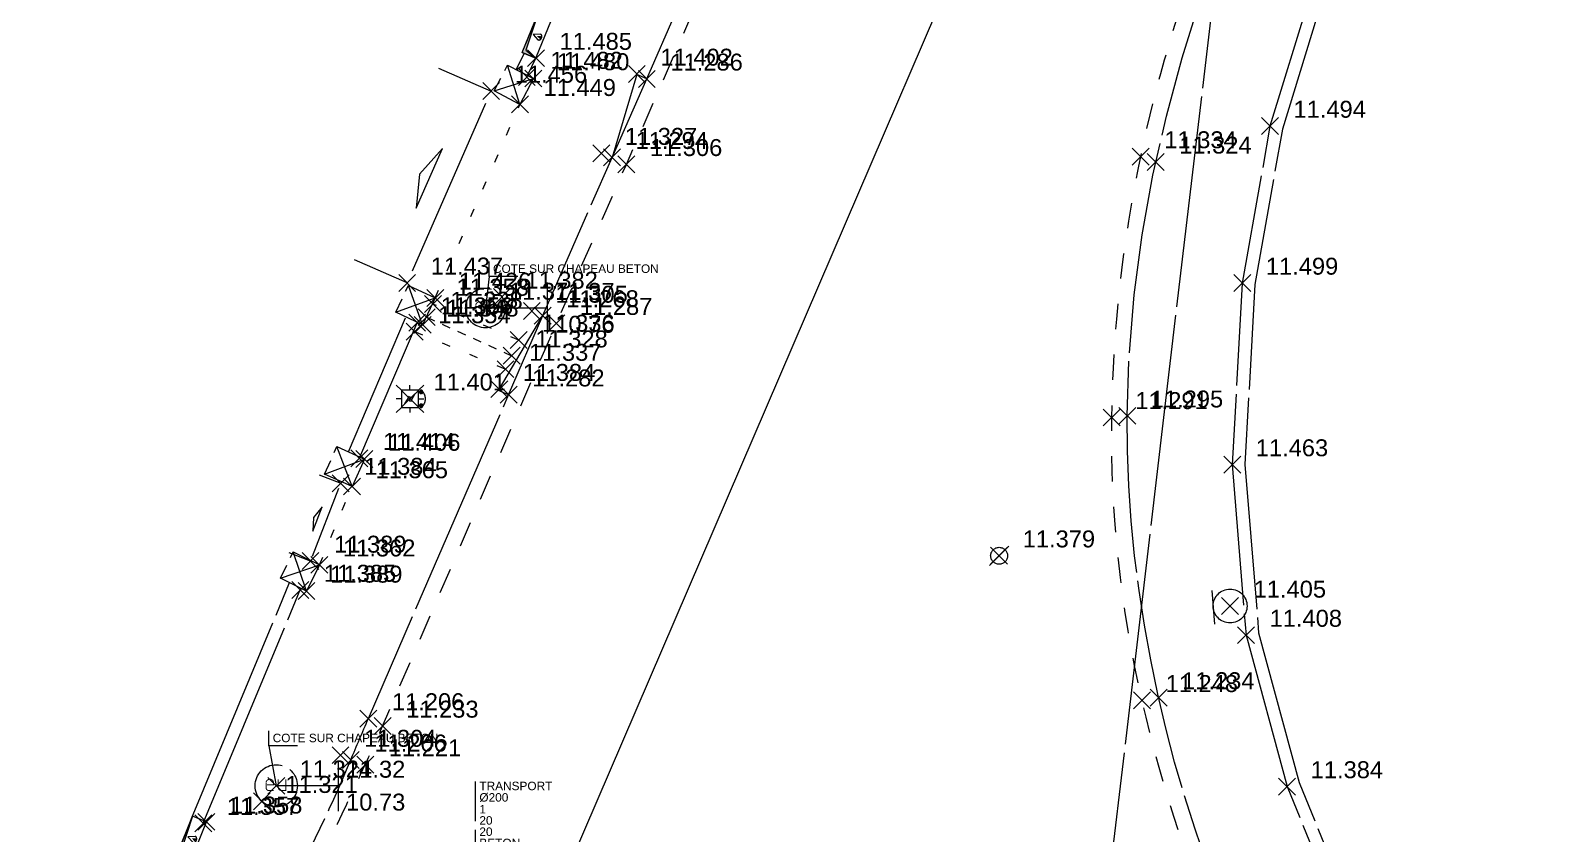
# Model space of a CAD drawing. Header units: metres. Extents: x 1224602 to 1224842, y 7187490 to 7187733.
# Drawn here: x 1224707.85 to 1224725.84, y 7187611.69 to 7187621.17 of the extents above; entities that cross this region are included whole.
import ezdxf
from ezdxf.enums import TextEntityAlignment as Align

# ---------------------------------------------------------------- set-up
doc = ezdxf.new("R2010")
doc.units = ezdxf.units.M
doc.header["$PDMODE"] = 3
doc.header["$PDSIZE"] = 0.1
for name, pattern in [('LL_0822', [2.5, 2.5, 0]), ('LL_0824', [0.35, 0.1, -0.25]), ('LL_0827', [0.2, 0.1, -0.1]), ('LL_0829', [0.6, 0.3, -0.3]), ('SL_1146', [2.5, 2.5, 0]), ('Socle_Continu', [2.5, 2.5, 0]), ('YL_2901', [2.5, 2.5, 0])]:
    doc.linetypes.add(name, pattern=pattern)
for name, color, linetype, lineweight in [('CLOTU_SCS', 212, 'Socle_Continu', 13), ('EAUPO_SCS', 140, 'Socle_Continu', 13), ('ELECT_SCS', 1, 'Socle_Continu', 13), ('GAZFL_SCS', 40, 'Socle_Continu', 13), ('SIGNV_SCS', 20, 'Socle_Continu', 13), ('SIGTA_SCI', 7, 'Socle_Continu', 13), ('SIGTO_SCI', 255, 'Socle_Continu', 13), ('VOIRI_SCS', 7, 'Socle_Continu', 13)]:
    doc.layers.add(name, color=color, linetype=linetype, lineweight=lineweight)
for name, color, linetype, lineweight, true_color in [('EAUUS_PSI', 7, 'Socle_Continu', 13, 0x7f3f00), ('EAUUS_SCI', 7, 'Socle_Continu', 13, 0x7f3f00), ('EAUUS_SCS', 7, 'Socle_Continu', 13, 0x7f3f00), ('EAUUS_SCT', 7, 'Socle_Continu', 13, 0x7f3f00), ('SIGTS_PSS', 7, 'Socle_Continu', 13, 0x9966cc)]:
    doc.layers.add(name, color=color, linetype=linetype, lineweight=lineweight, true_color=true_color)
doc.styles.add('Reseaux', font='arial.ttf')
doc.styles.get("Standard").update_dxf_attribs({"font": 'arial.ttf'})
doc.linetypes.add('CL_0181', pattern='A,3,-0.15,0.4,-0.381,["eu",Standard,S=0.254,R=0,X=-0.2,Y=-0.1],-0.381,0.4,-0.15', length=4.862)

# ---------------------------------------------------------------- blocks, each defined once
blk = doc.blocks.new('YP_1521')
at = {"layer": 'SIGTO_SCI', "color": 7, "linetype": 'Socle_Continu'}
blk.add_point((0, 0), dxfattribs=at)
at = {"layer": 'SIGTA_SCI', "linetype": 'Socle_Continu'}
blk.add_attdef('ALT', (0.278, 0.099), '', height=0.2, dxfattribs=at)
at = {"layer": 'SIGTA_SCI', "linetype": 'Socle_Continu', "flags": 9}
blk.add_attdef('CALQUE_ALT', (1.69, -1.18), '', height=0.2, dxfattribs=at)
at = {"layer": 'SIGTO_SCI', "linetype": 'Socle_Continu', "flags": 9}
for tag, p in [('ID', (1.69, 0.105)), ('NATURE', (1.69, -0.216)), ('FAMILLE', (1.69, -0.538)), ('CALQUE', (1.69, -0.859)), ('PCRS', (1.69, -1.823))]:
    blk.add_attdef(tag, p, '', height=0.2, dxfattribs=at)
blk = doc.blocks.new('CP_0162')
at = {"layer": 'EAUUS_SCS', "linetype": 'Socle_Continu', "const_width": 0.025, "flags": 128}
for points in [[(-0.063, -0.111), (-0.174, -0.111, -0.405328), (-0.241, -0.045), (-0.241, 0.067, -0.999132), (-0.063, 0.067), (-0.063, 0.022), (-0.218, 0.022)], [(0.048, 0.155), (0.048, -0.034, 0.410802), (0.125, -0.111), (0.225, -0.111), (0.225, 0.155)]]:
    blk.add_lwpolyline(points, format="xyb", dxfattribs=at)
at = {"layer": 'EAUUS_SCS', "linetype": 'Socle_Continu'}
blk.add_circle((0, 0), 0.5, dxfattribs=at)
at = {"layer": 'EAUUS_SCS', "linetype": 'Socle_Continu', "flags": 9}
for tag, p in [('ID', (0.918, 0.522)), ('NATURE', (0.918, 0.2)), ('FAMILLE', (0.918, -0.121)), ('CALQUE', (0.918, -0.442)), ('PCRS', (0.918, -0.763))]:
    blk.add_attdef(tag, p, '', height=0.2, dxfattribs=at)
blk = doc.blocks.new('LP_0841')
at = {"layer": 'VOIRI_SCS', "linetype": 'Socle_Continu', "flags": 128}
blk.add_lwpolyline([(0, 0), (0, 0.5), (1, 0)], dxfattribs=at)
at = {"layer": 'VOIRI_SCS', "linetype": 'Socle_Continu', "flags": 9}
for tag, p in [('ID', (1.428, 0.548)), ('NATURE', (1.428, 0.227)), ('FAMILLE', (1.428, -0.095)), ('CALQUE', (1.428, -0.416)), ('PCRS', (1.428, -0.737))]:
    blk.add_attdef(tag, p, '', height=0.2, dxfattribs=at)
blk = doc.blocks.new('FP_0404')
at = {"layer": 'ELECT_SCS', "linetype": 'Socle_Continu'}
h = blk.add_hatch(color=91, dxfattribs=at)
edge = h.paths.add_edge_path()
edge.add_ellipse((0.264, 0.162), major_axis=(-0.0287, 0.0287), ratio=1, start_angle=-135, end_angle=45, ccw=False)
edge.add_ellipse((0.264, 0.162), major_axis=(-0.0287, 0.0287), ratio=1, start_angle=45, end_angle=225, ccw=False)
h = blk.add_hatch(color=91, dxfattribs=at)
edge = h.paths.add_edge_path()
edge.add_ellipse((0.264, -0.163), major_axis=(-0.0287, 0.0287), ratio=1, start_angle=-135, end_angle=45, ccw=False)
edge.add_ellipse((0.264, -0.163), major_axis=(-0.0287, 0.0287), ratio=1, start_angle=45, end_angle=225, ccw=False)
at = {"layer": 'ELECT_SCS', "color": 193, "linetype": 'Socle_Continu'}
for p, q in [((-0.325, 0.325), (-0.203, 0.203)), ((0, 0.203), (0, 0.325)), ((0.203, 0.203), (0.325, 0.325)), ((-0.203, 0), (-0.325, 0)), ((-0.203, -0.203), (-0.325, -0.325)), ((0, -0.203), (0, -0.325)), ((0.203, 0), (0.325, 0)), ((0.325, -0.325), (0.203, -0.203))]:
    blk.add_line(p, q, dxfattribs=at)
at = {"layer": 'ELECT_SCS', "color": 91, "linetype": 'Socle_Continu', "flags": 128}
blk.add_lwpolyline([(-0.203, -0.203), (0.203, -0.203), (0.203, 0.203), (-0.203, 0.203)], close=True, dxfattribs=at)
at = {"layer": 'ELECT_SCS', "linetype": 'Socle_Continu', "flags": 128}
blk.add_lwpolyline([(-0.119, -0.115), (-0.014, 0.066), (0.015, 0.019), (0.115, 0.117), (0.012, -0.071), (-0.016, -0.017), (-0.119, -0.115)], dxfattribs=at)
at = {"layer": 'ELECT_SCS', "color": 91, "linetype": 'Socle_Continu'}
for points in [[(0.305, 0.162, 0.098491), (0.302, 0.178, 0.098491), (0.293, 0.191, 0.098491), (0.28, 0.2, 0.098491), (0.264, 0.203, 0.098491), (0.249, 0.2, 0.098491), (0.235, 0.191, 0.098491), (0.227, 0.178, 0.098491), (0.223, 0.162, 0.098491)], [(0.223, 0.162, 0.098491), (0.227, 0.147, 0.098491), (0.235, 0.134, 0.098491), (0.249, 0.125, 0.098491), (0.264, 0.122, 0.098491), (0.28, 0.125, 0.098491), (0.293, 0.134, 0.098491), (0.302, 0.147, 0.098491), (0.305, 0.162, 0.098491)], [(0.305, -0.163, 0.081301), (0.347, -0.095, 0.098491), (0.366, 0, 0.098491), (0.347, 0.095, 0.081301), (0.305, 0.162, 0.098491)], [(0.305, -0.163, 0.098491), (0.302, -0.147, 0.098491), (0.293, -0.134, 0.098491), (0.28, -0.125, 0.098491), (0.264, -0.122, 0.098491), (0.249, -0.125, 0.098491), (0.235, -0.134, 0.098491), (0.227, -0.147, 0.098491), (0.223, -0.163, 0.098491)], [(0.223, -0.163, 0.098491), (0.227, -0.178, 0.098491), (0.235, -0.191, 0.098491), (0.249, -0.2, 0.098491), (0.264, -0.203, 0.098491), (0.28, -0.2, 0.098491), (0.293, -0.191, 0.098491), (0.302, -0.178, 0.098491), (0.305, -0.163, 0.098491)]]:
    blk.add_lwpolyline(points, format="xyb", dxfattribs=at)
at = {"layer": 'ELECT_SCS', "linetype": 'Socle_Continu', "flags": 9}
for tag, p in [('ID', (0.868, 0.47)), ('NATURE', (0.868, 0.148)), ('FAMILLE', (0.868, -0.173)), ('CALQUE', (0.868, -0.494)), ('PCRS', (0.868, -0.815))]:
    blk.add_attdef(tag, p, '', height=0.2, dxfattribs=at)
blk = doc.blocks.new('LP_0842')
at = {"layer": 'VOIRI_SCS', "linetype": 'Socle_Continu', "flags": 128}
blk.add_lwpolyline([(1, 0), (1, 0.5), (0, 0)], dxfattribs=at)
at = {"layer": 'VOIRI_SCS', "linetype": 'Socle_Continu', "flags": 9}
for tag, p in [('ID', (1.488, 0.614)), ('NATURE', (1.488, 0.292)), ('FAMILLE', (1.488, -0.029)), ('CALQUE', (1.488, -0.35)), ('PCRS', (1.488, -0.672))]:
    blk.add_attdef(tag, p, '', height=0.2, dxfattribs=at)
blk = doc.blocks.new('AP_0001')
at = {"layer": 'EAUPO_SCS', "linetype": 'Socle_Continu'}
blk.add_line((0.113, 0.113), (-0.113, -0.113), dxfattribs=at)
blk.add_circle((0, 0), 0.1, dxfattribs=at)
at = {"layer": 'EAUPO_SCS', "linetype": 'Socle_Continu', "flags": 9}
for tag, p in [('ID', (0.809, 0.507)), ('NATURE', (0.809, 0.186)), ('FAMILLE', (0.809, -0.135)), ('CALQUE', (0.809, -0.456)), ('PCRS', (0.809, -0.778))]:
    blk.add_attdef(tag, p, '', height=0.2, dxfattribs=at)
blk = doc.blocks.new('HP_0569')
at = {"layer": 'SIGNV_SCS', "linetype": 'Socle_Continu'}
blk.add_line((-0.2, -0.2), (0.2, -0.2), dxfattribs=at)
blk.add_circle((0, 0), 0.2, dxfattribs=at)
at = {"layer": 'SIGNV_SCS', "linetype": 'Socle_Continu', "flags": 9}
for tag, p in [('ID', (0.713, 0.595)), ('NATURE', (0.713, 0.273)), ('FAMILLE', (0.713, -0.048)), ('CALQUE', (0.713, -0.369)), ('PCRS', (0.713, -0.69))]:
    blk.add_attdef(tag, p, '', height=0.2, dxfattribs=at)
blk = doc.blocks.new('JP_0703')
at = {"layer": 'GAZFL_SCS', "linetype": 'Socle_Continu'}
blk.add_hatch(color=256, dxfattribs=at).paths.add_polyline_path([(0, 0), (0, 0.359), (1, 0.359), (0.088, 0.3)])
h = blk.add_hatch(color=256, dxfattribs=at)
edge = h.paths.add_edge_path()
edge.add_line((0.505, 0.179), (0.471, 0.106))
edge.add_line((0.471, 0.106), (0.471, 0.096))
edge.add_ellipse((0.505, 0.099), major_axis=(-0.0336, 0), ratio=0.758629, start_angle=5.446, end_angle=174.554)
edge.add_line((0.538, 0.096), (0.538, 0.106))
edge.add_line((0.538, 0.106), (0.505, 0.179))
at = {"layer": 'GAZFL_SCS', "linetype": 'Socle_Continu', "flags": 128}
blk.add_lwpolyline([(0, 0.359), (0, 0), (1, 0), (1, 0.359)], close=True, dxfattribs=at)
at = {"layer": 'GAZFL_SCS', "linetype": 'Socle_Continu'}
blk.add_lwpolyline([(0, 0), (0, 0.359), (1, 0.359), (0.088, 0.3)], close=True, dxfattribs=at)
blk.add_lwpolyline([(0.578, 0.106), (0.578, 0.124), (0.505, 0.281), (0.432, 0.124), (0.432, 0.106, 0.066358), (0.436, 0.095, 0.1059), (0.452, 0.076, 0.086348), (0.476, 0.064, 0.076263), (0.505, 0.059, 0.076263), (0.534, 0.064, 0.086348), (0.557, 0.076, 0.1059), (0.574, 0.095, 0.066358)], format="xyb", close=True, dxfattribs=at)
at = {"layer": 'GAZFL_SCS', "linetype": 'Socle_Continu', "flags": 9}
for tag, p in [('ID', (1.013, 0.696)), ('NATURE', (1.013, 0.374)), ('FAMILLE', (1.013, 0.053)), ('CALQUE', (1.013, -0.268)), ('PCRS', (1.013, -0.589))]:
    blk.add_attdef(tag, p, '', height=0.2, dxfattribs=at)
blk = doc.blocks.new('SP_1162')
at = {"layer": 'CLOTU_SCS', "linetype": 'Socle_Continu'}
for p, q in [((0, 0), (1, 1)), ((0, 1), (1, 0))]:
    blk.add_line(p, q, dxfattribs=at)
at = {"layer": 'CLOTU_SCS', "linetype": 'Socle_Continu', "flags": 128}
blk.add_lwpolyline([(1, 0), (0, 0), (0, 1), (1, 1)], close=True, dxfattribs=at)
at = {"layer": 'CLOTU_SCS', "linetype": 'Socle_Continu', "flags": 9}
for tag, p in [('NATURE', (1.089, -0.022)), ('ID', (1.089, 0.299)), ('CALQUE', (1.089, -0.665)), ('FAMILLE', (1.089, -0.344)), ('PCRS', (1.089, -0.986))]:
    blk.add_attdef(tag, p, '', height=0.2, dxfattribs=at)
blk = doc.blocks.new('SP_1161')
at = {"layer": 'CLOTU_SCS', "linetype": 'Socle_Continu'}
for p, q in [((0, 0), (0, 0.2745)), ((1, 0.2745), (1, 0)), ((0.5, 0.1545), (0.3438, 0.103)), ((0.6563, 0.103), (0.5, 0.1545)), ((0.3438, 0.103), (0.6563, 0.103)), ((0.0625, 0), (0.9375, 0))]:
    blk.add_line(p, q, dxfattribs=at)
at = {"layer": 'CLOTU_SCS', "linetype": 'Socle_Continu', "flags": 9}
for tag, p in [('ID', (1.3598, 0.3853)), ('NATURE', (1.3598, 0.0641)), ('FAMILLE', (1.3598, -0.2572)), ('CALQUE', (1.3598, -0.5785)), ('PCRS', (1.3598, -0.8998))]:
    blk.add_attdef(tag, p, '', height=0.2, dxfattribs=at)
blk = doc.blocks.new('*U81')
at = {"layer": 'EAUUS_SCI', "linetype": 'Socle_Continu'}
blk.add_line((-0.926, 0.992), (0, 0), dxfattribs=at)
at = {"layer": 'EAUUS_SCI', "linetype": 'Socle_Continu', "flags": 128}
blk.add_lwpolyline([(0.074, 0.992), (-1.926, 0.992), (-1.926, 2.63)], dxfattribs=at)
at = {"layer": 'EAUUS_SCI', "linetype": 'Socle_Continu'}
blk.add_point((0, 0), dxfattribs=at)
for tag, p in [('TYPE', (-1.838, 2.425)), ('DIAM', (-1.838, 2.155)), ('NBR', (-1.838, 1.876)), ('LARG', (-1.838, 1.611)), ('HAUT', (-1.838, 1.345)), ('MATER', (-1.838, 1.079))]:
    blk.add_attdef(tag, p, '', height=0.2, dxfattribs=at)
at = {"layer": 'EAUUS_SCI', "linetype": 'Socle_Continu', "flags": 9}
for tag, p in [('ID', (2.47, 1.418)), ('NATURE', (2.47, 1.097)), ('FAMILLE', (2.47, 0.776)), ('CALQUE', (2.47, 0.454))]:
    blk.add_attdef(tag, p, '', height=0.2, dxfattribs=at)
blk = doc.blocks.new('*U82')
at = {"layer": 'EAUUS_SCI', "linetype": 'Socle_Continu'}
blk.add_line((-0.173, 0.942), (0, 0), dxfattribs=at)
at = {"layer": 'EAUUS_SCI', "linetype": 'Socle_Continu', "flags": 128}
blk.add_lwpolyline([(0.5, 0.942), (-0.173, 0.942), (-0.173, 1.299)], dxfattribs=at)
at = {"layer": 'EAUUS_SCI', "linetype": 'Socle_Continu'}
blk.add_point((0, 0), dxfattribs=at)
blk.add_attdef('TXT', (-0.084, 1.03), '', height=0.2, dxfattribs=at)
at = {"layer": 'EAUUS_SCI', "linetype": 'Socle_Continu', "flags": 9}
for tag, p in [('NATURE', (1.967, -0.177)), ('ID', (1.967, 0.144)), ('FAMILLE', (1.967, -0.499)), ('CALQUE', (1.967, -0.82)), ('PCRS', (1.967, -1.141))]:
    blk.add_attdef(tag, p, '', height=0.2, dxfattribs=at)
blk = doc.blocks.new('CP_2101')
at = {"layer": 'EAUUS_PSI', "linetype": 'Socle_Continu'}
blk.add_line((0.733, 0), (0, 0), dxfattribs=at)
at = {"layer": 'EAUUS_PSI', "linetype": 'Socle_Continu', "flags": 128}
blk.add_lwpolyline([(0.733, -0.3), (0.733, 0.3)], dxfattribs=at)
at = {"layer": 'EAUUS_PSI', "linetype": 'Socle_Continu'}
blk.add_point((0, 0), dxfattribs=at)
at = {"layer": 'EAUUS_PSI', "linetype": 'Socle_Continu', "style": 'Reseaux', "flags": 9}
for tag, p in [('ID', (2.525, 0.541)), ('NATURE', (2.525, 0.22))]:
    blk.add_attdef(tag, p, '', height=0.2, dxfattribs=at)
at = {"layer": 'EAUUS_PSI', "linetype": 'Socle_Continu'}
for tag, p in [('TAMPON', (0.824, 0.196)), ('RADIER', (0.824, -0.192))]:
    blk.add_attdef(tag, text='', height=0.2, dxfattribs=at).set_placement(p, align=Align.MIDDLE_LEFT)
at = {"layer": 'EAUUS_PSI', "linetype": 'Socle_Continu', "flags": 9}
for tag, p in [('FAMILLE', (2.525, -0.101)), ('CALQUE', (2.525, -0.423))]:
    blk.add_attdef(tag, p, '', height=0.2, dxfattribs=at)
blk = doc.blocks.new('*U83')
at = {"layer": 'EAUUS_SCI', "linetype": 'Socle_Continu'}
blk.add_line((0.091, 0.743), (0, 0), dxfattribs=at)
at = {"layer": 'EAUUS_SCI', "linetype": 'Socle_Continu', "flags": 128}
blk.add_lwpolyline([(0.764, 0.743), (0.091, 0.743), (0.091, 1.1)], dxfattribs=at)
at = {"layer": 'EAUUS_SCI', "linetype": 'Socle_Continu'}
blk.add_point((0, 0), dxfattribs=at)
blk.add_attdef('TXT', (0.179, 0.83), '', height=0.2, dxfattribs=at)
at = {"layer": 'EAUUS_SCI', "linetype": 'Socle_Continu', "flags": 9}
for tag, p in [('NATURE', (1.967, -0.177)), ('ID', (1.967, 0.144)), ('FAMILLE', (1.967, -0.499)), ('CALQUE', (1.967, -0.82)), ('PCRS', (1.967, -1.141))]:
    blk.add_attdef(tag, p, '', height=0.2, dxfattribs=at)

msp = doc.modelspace()

# ---------------------------------------------------------------- linework, layer by layer
at = {"layer": 'CLOTU_SCS', "linetype": 'SL_1146', "flags": 128}
for points in [[(1224723.066, 7187621.957), (1224722.479, 7187620.039), (1224722.152, 7187618.186), (1224722.033, 7187616.042), (1224722.196, 7187614.029), (1224722.681, 7187612.241), (1224723.413, 7187610.448), (1224725.677, 7187607.193), (1224727.086, 7187605.769), (1224728.708, 7187604.639), (1224730.487, 7187603.609), (1224730.97, 7187603.463)], [(1224723.209, 7187621.913), (1224722.625, 7187620.004), (1224722.301, 7187618.169), (1224722.183, 7187616.044), (1224722.345, 7187614.055), (1224722.823, 7187612.289), (1224723.546, 7187610.52), (1224725.792, 7187607.289), (1224727.183, 7187605.884), (1224728.789, 7187604.766), (1224730.562, 7187603.739), (1224730.999, 7187603.61)], [(1224713.586, 7187620.705), (1224713.683, 7187620.906)], [(1224713.719, 7187620.636), (1224713.818, 7187620.841)], [(1224711.604, 7187616.194), (1224712.278, 7187617.776)], [(1224711.741, 7187616.132), (1224712.416, 7187617.717)], [(1224709.753, 7187611.865), (1224710.91, 7187614.649)], [(1224709.892, 7187611.808), (1224711.045, 7187614.583)]]:
    msp.add_lwpolyline(points, dxfattribs=at)
at = {"layer": 'EAUUS_SCT', "linetype": 'CL_0181', "flags": 128}
msp.add_lwpolyline([(1224719.622, 7187623.902), (1224708.517, 7187598.069)], dxfattribs=at)
at = {"layer": 'SIGTS_PSS', "linetype": 'YL_2901', "flags": 128}
msp.add_lwpolyline([(1224718.643, 7187594.665), (1224724.194, 7187641.786), (1224743.464, 7187686.347), (1224774.759, 7187705.496), (1224807.6, 7187693.028), (1224838.124, 7187643.847), (1224818.746, 7187610.542), (1224772.174, 7187599.12)], close=True, dxfattribs=at)
at = {"layer": 'VOIRI_SCS', "linetype": 'LL_0822', "flags": 128}
msp.add_lwpolyline([(1224765.756, 7187604.088), (1224760.753, 7187603.568), (1224760.261, 7187603.519), (1224753.736, 7187602.864), (1224749.646, 7187602.456), (1224746.617, 7187602.155), (1224740.935, 7187601.591), (1224738.063, 7187601.312), (1224737.046, 7187601.286), (1224736.029, 7187601.284), (1224735.519, 7187601.299), (1224735.009, 7187601.328), (1224734.5, 7187601.373), (1224733.992, 7187601.434), (1224733.486, 7187601.513), (1224732.984, 7187601.609), (1224732.485, 7187601.723), (1224731.992, 7187601.856), (1224731.497, 7187602.009), (1224731.007, 7187602.178), (1224730.521, 7187602.36), (1224730.04, 7187602.556), (1224729.565, 7187602.767), (1224729.097, 7187602.992), (1224728.637, 7187603.232), (1224728.186, 7187603.489), (1224727.652, 7187603.823), (1224727.134, 7187604.18), (1224726.631, 7187604.56), (1224726.145, 7187604.961), (1224725.676, 7187605.381), (1224725.226, 7187605.821), (1224724.794, 7187606.279), (1224724.382, 7187606.754), (1224724.063, 7187607.152), (1224723.757, 7187607.561), (1224723.463, 7187607.979), (1224723.183, 7187608.406), (1224722.916, 7187608.842), (1224722.663, 7187609.286), (1224722.425, 7187609.739), (1224722.203, 7187610.199), (1224722.035, 7187610.577), (1224721.878, 7187610.959), (1224721.731, 7187611.346), (1224721.595, 7187611.737), (1224721.469, 7187612.131), (1224721.354, 7187612.529), (1224721.249, 7187612.93), (1224721.155, 7187613.333), (1224721.071, 7187613.739), (1224720.997, 7187614.146), (1224720.934, 7187614.556), (1224720.882, 7187614.967), (1224720.842, 7187615.379), (1224720.814, 7187615.791), (1224720.798, 7187616.205), (1224720.794, 7187616.618), (1224720.817, 7187617.333), (1224720.876, 7187618.046), (1224720.97, 7187618.755), (1224721.097, 7187619.459), (1224721.256, 7187620.156), (1224721.443, 7187620.845), (1224721.656, 7187621.527), (1224721.892, 7187622.201), (1224722.242, 7187623.106), (1224722.611, 7187624.003), (1224723.962, 7187627.17), (1224724.393, 7187628.153), (1224727.055, 7187634.359), (1224730.809, 7187643.029), (1224731.312, 7187644.19), (1224731.69, 7187645.009), (1224732.487, 7187646.877), (1224732.887, 7187647.833), (1224734.074, 7187650.571), (1224734.978, 7187652.717), (1224735.302, 7187653.413), (1224735.711, 7187654.302), (1224736.233, 7187655.516), (1224736.644, 7187656.479), (1224737.872, 7187659.325), (1224738.555, 7187660.943), (1224738.975, 7187661.854), (1224739.77, 7187663.709), (1224740.175, 7187664.642), (1224743.342, 7187671.957), (1224744.161, 7187673.942), (1224744.471, 7187674.59), (1224745.44, 7187676.888), (1224745.87, 7187677.87), (1224748.547, 7187684.085), (1224750.938, 7187689.568), (1224751.235, 7187690.257), (1224751.547, 7187690.936), (1224751.713, 7187691.27), (1224751.887, 7187691.598), (1224752.073, 7187691.919), (1224752.27, 7187692.232), (1224752.481, 7187692.537), (1224752.704, 7187692.834), (1224752.937, 7187693.125), (1224753.179, 7187693.409), (1224753.686, 7187693.96), (1224754.213, 7187694.495), (1224754.825, 7187695.082), (1224755.139, 7187695.366), (1224755.458, 7187695.641), (1224755.785, 7187695.905), (1224756.121, 7187696.157), (1224756.466, 7187696.395), (1224756.821, 7187696.618), (1224757.187, 7187696.825), (1224757.562, 7187697.016), (1224757.945, 7187697.193), (1224758.335, 7187697.355), (1224758.732, 7187697.503), (1224759.134, 7187697.638), (1224759.54, 7187697.76), (1224759.95, 7187697.87), (1224760.391, 7187697.974), (1224760.833, 7187698.065), (1224761.278, 7187698.141), (1224761.724, 7187698.204), (1224762.172, 7187698.251), (1224762.621, 7187698.284), (1224763.07, 7187698.301), (1224763.52, 7187698.303), (1224763.969, 7187698.289), (1224764.418, 7187698.258), (1224764.865, 7187698.212), (1224765.311, 7187698.149), (1224765.754, 7187698.071), (1224766.194, 7187697.978), (1224766.631, 7187697.869), (1224767.063, 7187697.746), (1224768.022, 7187697.426), (1224773.664, 7187695.365), (1224774.65, 7187694.999), (1224776.541, 7187694.297), (1224779.551, 7187693.215), (1224781.452, 7187692.517), (1224782.409, 7187692.163), (1224789.02, 7187689.748), (1224794.812, 7187687.649), (1224796.715, 7187686.936), (1224798.63, 7187686.235), (1224799.594, 7187685.906), (1224800.392, 7187685.602), (1224801.043, 7187685.358), (1224803.602, 7187684.417), (1224803.974, 7187684.275), (1224804.587, 7187684.058), (1224805.769, 7187683.62), (1224806.716, 7187683.256), (1224807.657, 7187682.876), (1224808.591, 7187682.475), (1224809.514, 7187682.049), (1224810.425, 7187681.594), (1224810.873, 7187681.354), (1224811.317, 7187681.104), (1224811.754, 7187680.844), (1224812.183, 7187680.573), (1224812.604, 7187680.289), (1224813.017, 7187679.994), (1224813.369, 7187679.725), (1224813.713, 7187679.446), (1224814.05, 7187679.159), (1224814.381, 7187678.864), (1224815.024, 7187678.251), (1224815.642, 7187677.613), (1224816.239, 7187676.956), (1224816.815, 7187676.282), (1224817.369, 7187675.59), (1224817.897, 7187674.879), (1224818.235, 7187674.394), (1224818.558, 7187673.899), (1224818.865, 7187673.395), (1224819.16, 7187672.883), (1224819.488, 7187672.293), (1224819.967, 7187671.428), (1224820.285, 7187670.855), (1224821.615, 7187668.148), (1224823.356, 7187664.533), (1224824.765, 7187661.692), (1224826.493, 7187658.166), (1224826.933, 7187657.251), (1224827.826, 7187655.428), (1224828.265, 7187654.541), (1224830.023, 7187650.926), (1224830.695, 7187649.575), (1224831.02, 7187648.894), (1224831.329, 7187648.204), (1224831.622, 7187647.498), (1224831.888, 7187646.782), (1224832.12, 7187646.056), (1224832.222, 7187645.689), (1224832.313, 7187645.319), (1224832.392, 7187644.947), (1224832.461, 7187644.572), (1224832.571, 7187643.818), (1224832.654, 7187643.059), (1224832.718, 7187642.298), (1224832.774, 7187641.498), (1224832.817, 7187640.698), (1224832.843, 7187639.897), (1224832.85, 7187639.256), (1224832.849, 7187639.095), (1224832.831, 7187638.292), (1224832.784, 7187637.491), (1224832.702, 7187636.693), (1224832.647, 7187636.296), (1224832.58, 7187635.901), (1224832.498, 7187635.484), (1224832.404, 7187635.07), (1224832.186, 7187634.248), (1224831.932, 7187633.433), (1224831.652, 7187632.626), (1224831.532, 7187632.297), (1224831.354, 7187631.826), (1224831.034, 7187631.034), (1224830.683, 7187630.259), (1224830.494, 7187629.878), (1224830.292, 7187629.504), (1224829.941, 7187628.912), (1224829.563, 7187628.335), (1224829.163, 7187627.771), (1224828.749, 7187627.217), (1224828.586, 7187627.004), (1224827.897, 7187626.129), (1224827.459, 7187625.596), (1224827.012, 7187625.072), (1224826.463, 7187624.456), (1224825.9, 7187623.852), (1224825.327, 7187623.257), (1224824.746, 7187622.67), (1224824.554, 7187622.48), (1224823.566, 7187621.515), (1224822.372, 7187620.376), (1224821.202, 7187619.29), (1224820.605, 7187618.762), (1224820.096, 7187618.333), (1224819.995, 7187618.25), (1224819.369, 7187617.756), (1224818.732, 7187617.277), (1224817.439, 7187616.343)], dxfattribs=at)
msp.add_lwpolyline([(1224708.659, 7187607.529, -0.008716), (1224709.544, 7187608.747, 0.038404), (1224710.252, 7187609.856, -0.00666), (1224710.742, 7187610.742, 0.030928), (1224711.633, 7187612.556, -0.003445), (1224711.84, 7187613.044), (1224713.495, 7187616.867), (1224713.898, 7187617.802), (1224714.715, 7187619.67), (1224715.126, 7187620.596), (1224716.749, 7187624.346), (1224718.919, 7187629.362), (1224719.276, 7187630.193), (1224720.648, 7187633.389), (1224721.058, 7187634.314), (1224722.076, 7187636.668), (1224722.268, 7187637.111), (1224724.256, 7187641.759), (1224725.07, 7187643.617), (1224725.481, 7187644.541), (1224726.27, 7187646.385), (1224726.698, 7187647.323), (1224727.373, 7187648.914), (1224730.291, 7187655.662), (1224730.71, 7187656.624), (1224731.505, 7187658.475), (1224731.901, 7187659.4), (1224732.838, 7187661.527), (1224737.534, 7187672.401), (1224737.927, 7187673.325), (1224738.322, 7187674.257), (1224739.227, 7187676.315), (1224740.334, 7187678.891), (1224740.735, 7187679.819), (1224744.681, 7187688.986), (1224746.133, 7187692.369)], format="xyb", dxfattribs=at)
at = {"layer": 'VOIRI_SCS', "linetype": 'LL_0829', "flags": 128}
for points in [[(1224707.853, 7187606.311), (1224708.268, 7187606.794), (1224708.923, 7187607.543, 0.050103), (1224709.705, 7187608.638, -0.019695), (1224710.424, 7187609.786, 0.036797), (1224710.922, 7187610.645, 0.003984), (1224711.803, 7187612.5, 0.00713), (1224712.008, 7187612.956), (1224714.059, 7187617.711), (1224714.884, 7187619.587), (1224716.93, 7187624.259), (1224719.092, 7187629.291), (1224719.165, 7187629.254), (1224719.215, 7187629.302), (1224719.249, 7187629.358)], [(1224723.576, 7187607.477, -0.05811), (1224722.001, 7187610.156, -0.047132), (1224720.969, 7187613.258, -0.060293), (1224720.612, 7187616.599, -0.048381), (1224720.954, 7187619.679, -0.038777), (1224721.709, 7187622.26, -0.009806), (1224722.442, 7187624.086), (1224723.739, 7187627.14), (1224723.683, 7187627.222), (1224723.615, 7187627.362)]]:
    msp.add_lwpolyline(points, format="xyb", dxfattribs=at)
at = {"layer": 'VOIRI_SCS', "linetype": 'LL_0824', "flags": 128}
for points in [[(1224712.629, 7187618.01), (1224713.629, 7187620.296)], [(1224713.614, 7187617.513), (1224712.602, 7187617.938)], [(1224712.386, 7187617.613), (1224713.458, 7187617.169)], [(1224711.263, 7187614.859), (1224711.647, 7187615.784)]]:
    msp.add_lwpolyline(points, dxfattribs=at)
at = {"layer": 'VOIRI_SCS', "linetype": 'LL_0827', "flags": 128}
msp.add_lwpolyline([(1224712.529, 7187617.783), (1224713.532, 7187617.328)], dxfattribs=at)

# ---------------------------------------------------------------- block references
at = {"layer": 'CLOTU_SCS', "linetype": 'Socle_Continu'}
for p, xscale, yscale, rotation in [((1224712.298, 7187618.188), 2.471633995997203, 2.471633995997203, 66.37278453491494), ((1224711.157, 7187614.904), 0.985702222419332, 0.985702222419332, 68.8137244056794)]:
    msp.add_blockref('SP_1161', p, dxfattribs=dict(at, xscale=xscale, yscale=yscale, rotation=rotation))
at = {"layer": 'CLOTU_SCS', "color": 6, "linetype": 'Socle_Continu'}
for p, xscale, yscale, rotation in [((1224713.629, 7187620.296), 0.3435253291688364, 0.3435253291688364, 62.5927262094818), ((1224712.48, 7187617.693), 0.3501474312811222, 0.3501474312811222, 64.84312842713304), ((1224711.647, 7187615.784), 0.355818376766767, 0.355818376766767, 65.64174826514724), ((1224711.11, 7187614.55), 0.3442994347777839, 0.3442994347777839, 63.69520339635496)]:
    msp.add_blockref('SP_1162', p, dxfattribs=dict(at, xscale=xscale, yscale=yscale, rotation=rotation))
at = {"layer": 'EAUPO_SCS', "linetype": 'Socle_Continu'}
msp.add_blockref('AP_0001', (1224719.283, 7187614.966), dxfattribs=at)
at = {"layer": 'EAUUS_PSI', "linetype": 'Socle_Continu'}
for p, values in [((1224713.221, 7187617.891), {'TAMPON': '11.37', 'RADIER': '10.76'}), ((1224710.753, 7187612.25), {'TAMPON': '11.32', 'RADIER': '10.73'})]:
    msp.add_blockref('CP_2101', p, dxfattribs=at).add_auto_attribs(values)
at = {"layer": 'EAUUS_SCI', "linetype": 'Socle_Continu', "xscale": 0.5, "yscale": 0.5, "zscale": 0.5}
for name, p, values in [('*U83', (1224713.221, 7187617.891), {'TXT': 'COTE SUR CHAPEAU BETON'}), ('*U82', (1224710.753, 7187612.25), {'TXT': 'COTE SUR CHAPEAU BETON'}), ('*U81', (1224714.069, 7187610.986), {'TYPE': 'TRANSPORT', 'DIAM': 'Ø200', 'NBR': '1', 'LARG': '20', 'HAUT': '20', 'MATER': 'BETON'})]:
    msp.add_blockref(name, p, dxfattribs=at).add_auto_attribs(values)
at = {"layer": 'EAUUS_SCS', "linetype": 'Socle_Continu'}
for p, xscale, yscale in [((1224713.221, 7187617.891), 0.4679338896351445, 0.4679338896351445), ((1224710.753, 7187612.25), 0.4992156760748618, 0.4992156760748618)]:
    msp.add_blockref('CP_0162', p, dxfattribs=dict(at, xscale=xscale, yscale=yscale))
at = {"layer": 'ELECT_SCS', "linetype": 'Socle_Continu', "xscale": 0.5, "yscale": 0.5}
msp.add_blockref('FP_0404', (1224712.331, 7187616.819), dxfattribs=at)
at = {"layer": 'GAZFL_SCS', "linetype": 'Socle_Continu'}
for p, xscale, yscale, rotation in [((1224713.818, 7187620.841), 0.4887471326475293, 0.4887471326475293, 67.80260838732212), ((1224709.747, 7187611.364), 0.4954802508870716, 0.4954802508870716, 68.46483800218164)]:
    msp.add_blockref('JP_0703', p, dxfattribs=dict(at, xscale=xscale, yscale=yscale, rotation=rotation))
at = {"layer": 'SIGNV_SCS', "linetype": 'Socle_Continu', "rotation": 274.6456701713177}
msp.add_blockref('HP_0569', (1224722.008, 7187614.373), dxfattribs=at)
at = {"layer": 'SIGTO_SCI', "linetype": 'Socle_Continu'}
ref = msp.add_blockref('YP_1521', (1224713.818, 7187620.841), dxfattribs=at)
ref.add_attrib('ALT', '11.485', (1224714.096, 7187620.94), dxfattribs={"layer": 'SIGTA_SCI', "linetype": 'Socle_Continu', "height": 0.2})
ref = msp.add_blockref('YP_1521', (1224713.71, 7187620.618), dxfattribs=at)
ref.add_attrib('ALT', '11.482', (1224713.988, 7187620.716), dxfattribs={"layer": 'SIGTA_SCI', "linetype": 'Socle_Continu', "height": 0.2})
ref = msp.add_blockref('YP_1521', (1224713.787, 7187620.601), dxfattribs=at)
ref.add_attrib('ALT', '11.480', (1224714.065, 7187620.699), dxfattribs={"layer": 'SIGTA_SCI', "linetype": 'Socle_Continu', "height": 0.2})
ref = msp.add_blockref('YP_1521', (1224715.008, 7187620.654), dxfattribs=at)
ref.add_attrib('ALT', '11.402', (1224715.286, 7187620.753), dxfattribs={"layer": 'SIGTA_SCI', "linetype": 'Socle_Continu', "height": 0.2})
ref = msp.add_blockref('YP_1521', (1224715.126, 7187620.596), dxfattribs=at)
ref.add_attrib('ALT', '11.286', (1224715.404, 7187620.695), dxfattribs={"layer": 'SIGTA_SCI', "linetype": 'Socle_Continu', "height": 0.2})
ref = msp.add_blockref('YP_1521', (1224713.289, 7187620.453), dxfattribs=at)
ref.add_attrib('ALT', '11.456', (1224713.567, 7187620.551), dxfattribs={"layer": 'SIGTA_SCI', "linetype": 'Socle_Continu', "height": 0.2})
ref = msp.add_blockref('YP_1521', (1224713.629, 7187620.296), dxfattribs=at)
ref.add_attrib('ALT', '11.449', (1224713.907, 7187620.395), dxfattribs={"layer": 'SIGTA_SCI', "linetype": 'Socle_Continu', "height": 0.2})
ref = msp.add_blockref('YP_1521', (1224722.479, 7187620.039), dxfattribs=at)
ref.add_attrib('ALT', '11.494', (1224722.756, 7187620.138), dxfattribs={"layer": 'SIGTA_SCI', "linetype": 'Socle_Continu', "height": 0.2})
ref = msp.add_blockref('YP_1521', (1224714.588, 7187619.719), dxfattribs=at)
ref.add_attrib('ALT', '11.327', (1224714.866, 7187619.818), dxfattribs={"layer": 'SIGTA_SCI', "linetype": 'Socle_Continu', "height": 0.2})
ref = msp.add_blockref('YP_1521', (1224714.715, 7187619.67), dxfattribs=at)
ref.add_attrib('ALT', '11.294', (1224714.993, 7187619.769), dxfattribs={"layer": 'SIGTA_SCI', "linetype": 'Socle_Continu', "height": 0.2})
ref = msp.add_blockref('YP_1521', (1224720.954, 7187619.679), dxfattribs=at)
ref.add_attrib('ALT', '11.334', (1224721.232, 7187619.778), dxfattribs={"layer": 'SIGTA_SCI', "linetype": 'Socle_Continu', "height": 0.2})
ref = msp.add_blockref('YP_1521', (1224721.13, 7187619.616), dxfattribs=at)
ref.add_attrib('ALT', '11.324', (1224721.408, 7187619.715), dxfattribs={"layer": 'SIGTA_SCI', "linetype": 'Socle_Continu', "height": 0.2})
ref = msp.add_blockref('YP_1521', (1224714.884, 7187619.587), dxfattribs=at)
ref.add_attrib('ALT', '11.306', (1224715.162, 7187619.686), dxfattribs={"layer": 'SIGTA_SCI', "linetype": 'Socle_Continu', "height": 0.2})
ref = msp.add_blockref('YP_1521', (1224712.298, 7187618.188), dxfattribs=at)
ref.add_attrib('ALT', '11.437', (1224712.576, 7187618.287), dxfattribs={"layer": 'SIGTA_SCI', "linetype": 'Socle_Continu', "height": 0.2})
ref = msp.add_blockref('YP_1521', (1224722.152, 7187618.186), dxfattribs=at)
ref.add_attrib('ALT', '11.499', (1224722.43, 7187618.285), dxfattribs={"layer": 'SIGTA_SCI', "linetype": 'Socle_Continu', "height": 0.2})
ref = msp.add_blockref('YP_1521', (1224712.629, 7187618.01), dxfattribs=at)
ref.add_attrib('ALT', '11.426', (1224712.907, 7187618.108), dxfattribs={"layer": 'SIGTA_SCI', "linetype": 'Socle_Continu', "height": 0.2})
ref = msp.add_blockref('YP_1521', (1224713.415, 7187618.021), dxfattribs=at)
ref.add_attrib('ALT', '11.382', (1224713.693, 7187618.12), dxfattribs={"layer": 'SIGTA_SCI', "linetype": 'Socle_Continu', "height": 0.2})
ref = msp.add_blockref('YP_1521', (1224712.602, 7187617.938), dxfattribs=at)
ref.add_attrib('ALT', '11.358', (1224712.88, 7187618.037), dxfattribs={"layer": 'SIGTA_SCI', "linetype": 'Socle_Continu', "height": 0.2})
ref = msp.add_blockref('YP_1521', (1224713.221, 7187617.891), dxfattribs=at)
ref.add_attrib('ALT', '11.371', (1224713.499, 7187617.989), dxfattribs={"layer": 'SIGTA_SCI', "linetype": 'Socle_Continu', "height": 0.2})
ref = msp.add_blockref('YP_1521', (1224713.769, 7187617.855), dxfattribs=at)
ref.add_attrib('ALT', '11.305', (1224714.047, 7187617.954), dxfattribs={"layer": 'SIGTA_SCI', "linetype": 'Socle_Continu', "height": 0.2})
ref = msp.add_blockref('YP_1521', (1224713.898, 7187617.802), dxfattribs=at)
ref.add_attrib('ALT', '11.268', (1224714.176, 7187617.901), dxfattribs={"layer": 'SIGTA_SCI', "linetype": 'Socle_Continu', "height": 0.2})
ref = msp.add_blockref('YP_1521', (1224712.416, 7187617.717), dxfattribs=at)
ref.add_attrib('ALT', '11.356', (1224712.694, 7187617.816), dxfattribs={"layer": 'SIGTA_SCI', "linetype": 'Socle_Continu', "height": 0.2})
ref = msp.add_blockref('YP_1521', (1224712.48, 7187617.693), dxfattribs=at)
ref.add_attrib('ALT', '11.348', (1224712.758, 7187617.791), dxfattribs={"layer": 'SIGTA_SCI', "linetype": 'Socle_Continu', "height": 0.2})
ref = msp.add_blockref('YP_1521', (1224712.529, 7187617.783), dxfattribs=at)
ref.add_attrib('ALT', '11.338', (1224712.807, 7187617.882), dxfattribs={"layer": 'SIGTA_SCI', "linetype": 'Socle_Continu', "height": 0.2})
ref = msp.add_blockref('YP_1521', (1224714.059, 7187617.711), dxfattribs=at)
ref.add_attrib('ALT', '11.287', (1224714.337, 7187617.81), dxfattribs={"layer": 'SIGTA_SCI', "linetype": 'Socle_Continu', "height": 0.2})
ref = msp.add_blockref('YP_1521', (1224712.386, 7187617.613), dxfattribs=at)
ref.add_attrib('ALT', '11.354', (1224712.664, 7187617.712), dxfattribs={"layer": 'SIGTA_SCI', "linetype": 'Socle_Continu', "height": 0.2})
ref = msp.add_blockref('YP_1521', (1224713.614, 7187617.513), dxfattribs=at)
ref.add_attrib('ALT', '11.336', (1224713.892, 7187617.612), dxfattribs={"layer": 'SIGTA_SCI', "linetype": 'Socle_Continu', "height": 0.2})
ref = msp.add_blockref('YP_1521', (1224713.532, 7187617.328), dxfattribs=at)
ref.add_attrib('ALT', '11.328', (1224713.81, 7187617.426), dxfattribs={"layer": 'SIGTA_SCI', "linetype": 'Socle_Continu', "height": 0.2})
ref = msp.add_blockref('YP_1521', (1224713.458, 7187617.169), dxfattribs=at)
ref.add_attrib('ALT', '11.337', (1224713.736, 7187617.268), dxfattribs={"layer": 'SIGTA_SCI', "linetype": 'Socle_Continu', "height": 0.2})
ref = msp.add_blockref('YP_1521', (1224713.385, 7187616.933), dxfattribs=at)
ref.add_attrib('ALT', '11.384', (1224713.663, 7187617.031), dxfattribs={"layer": 'SIGTA_SCI', "linetype": 'Socle_Continu', "height": 0.2})
ref = msp.add_blockref('YP_1521', (1224712.331, 7187616.819), dxfattribs=at)
ref.add_attrib('ALT', '11.401', (1224712.609, 7187616.918), dxfattribs={"layer": 'SIGTA_SCI', "linetype": 'Socle_Continu', "height": 0.2})
ref = msp.add_blockref('YP_1521', (1224713.495, 7187616.867), dxfattribs=at)
ref.add_attrib('ALT', '11.282', (1224713.773, 7187616.966), dxfattribs={"layer": 'SIGTA_SCI', "linetype": 'Socle_Continu', "height": 0.2})
ref = msp.add_blockref('YP_1521', (1224720.612, 7187616.599), dxfattribs=at)
ref.add_attrib('ALT', '11.291', (1224720.89, 7187616.698), dxfattribs={"layer": 'SIGTA_SCI', "linetype": 'Socle_Continu', "height": 0.2})
ref = msp.add_blockref('YP_1521', (1224720.794, 7187616.618), dxfattribs=at)
ref.add_attrib('ALT', '11.295', (1224721.072, 7187616.717), dxfattribs={"layer": 'SIGTA_SCI', "linetype": 'Socle_Continu', "height": 0.2})
ref = msp.add_blockref('YP_1521', (1224711.734, 7187616.117), dxfattribs=at)
ref.add_attrib('ALT', '11.414', (1224712.012, 7187616.216), dxfattribs={"layer": 'SIGTA_SCI', "linetype": 'Socle_Continu', "height": 0.2})
ref = msp.add_blockref('YP_1521', (1224711.794, 7187616.108), dxfattribs=at)
ref.add_attrib('ALT', '11.406', (1224712.072, 7187616.206), dxfattribs={"layer": 'SIGTA_SCI', "linetype": 'Socle_Continu', "height": 0.2})
ref = msp.add_blockref('YP_1521', (1224722.033, 7187616.042), dxfattribs=at)
ref.add_attrib('ALT', '11.463', (1224722.311, 7187616.141), dxfattribs={"layer": 'SIGTA_SCI', "linetype": 'Socle_Continu', "height": 0.2})
ref = msp.add_blockref('YP_1521', (1224711.513, 7187615.823), dxfattribs=at)
ref.add_attrib('ALT', '11.384', (1224711.791, 7187615.922), dxfattribs={"layer": 'SIGTA_SCI', "linetype": 'Socle_Continu', "height": 0.2})
ref = msp.add_blockref('YP_1521', (1224711.647, 7187615.784), dxfattribs=at)
ref.add_attrib('ALT', '11.365', (1224711.925, 7187615.882), dxfattribs={"layer": 'SIGTA_SCI', "linetype": 'Socle_Continu', "height": 0.2})
ref = msp.add_blockref('YP_1521', (1224719.283, 7187614.966), dxfattribs=at)
ref.add_attrib('ALT', '11.379', (1224719.561, 7187615.065), dxfattribs={"layer": 'SIGTA_SCI', "linetype": 'Socle_Continu', "height": 0.2})
ref = msp.add_blockref('YP_1521', (1224711.157, 7187614.904), dxfattribs=at)
ref.add_attrib('ALT', '11.389', (1224711.435, 7187615.003), dxfattribs={"layer": 'SIGTA_SCI', "linetype": 'Socle_Continu', "height": 0.2})
ref = msp.add_blockref('YP_1521', (1224711.263, 7187614.859), dxfattribs=at)
ref.add_attrib('ALT', '11.362', (1224711.541, 7187614.958), dxfattribs={"layer": 'SIGTA_SCI', "linetype": 'Socle_Continu', "height": 0.2})
ref = msp.add_blockref('YP_1521', (1224711.036, 7187614.562), dxfattribs=at)
ref.add_attrib('ALT', '11.385', (1224711.314, 7187614.66), dxfattribs={"layer": 'SIGTA_SCI', "linetype": 'Socle_Continu', "height": 0.2})
ref = msp.add_blockref('YP_1521', (1224711.11, 7187614.55), dxfattribs=at)
ref.add_attrib('ALT', '11.389', (1224711.388, 7187614.649), dxfattribs={"layer": 'SIGTA_SCI', "linetype": 'Socle_Continu', "height": 0.2})
ref = msp.add_blockref('YP_1521', (1224722.008, 7187614.373), dxfattribs=at)
ref.add_attrib('ALT', '11.405', (1224722.286, 7187614.472), dxfattribs={"layer": 'SIGTA_SCI', "linetype": 'Socle_Continu', "height": 0.2})
ref = msp.add_blockref('YP_1521', (1224722.196, 7187614.029), dxfattribs=at)
ref.add_attrib('ALT', '11.408', (1224722.474, 7187614.128), dxfattribs={"layer": 'SIGTA_SCI', "linetype": 'Socle_Continu', "height": 0.2})
ref = msp.add_blockref('YP_1521', (1224720.969, 7187613.258), dxfattribs=at)
ref.add_attrib('ALT', '11.248', (1224721.247, 7187613.357), dxfattribs={"layer": 'SIGTA_SCI', "linetype": 'Socle_Continu', "height": 0.2})
ref = msp.add_blockref('YP_1521', (1224721.164, 7187613.292), dxfattribs=at)
ref.add_attrib('ALT', '11.234', (1224721.442, 7187613.391), dxfattribs={"layer": 'SIGTA_SCI', "linetype": 'Socle_Continu', "height": 0.2})
ref = msp.add_blockref('YP_1521', (1224711.84, 7187613.044), dxfattribs=at)
ref.add_attrib('ALT', '11.206', (1224712.118, 7187613.143), dxfattribs={"layer": 'SIGTA_SCI', "linetype": 'Socle_Continu', "height": 0.2})
ref = msp.add_blockref('YP_1521', (1224712.008, 7187612.956), dxfattribs=at)
ref.add_attrib('ALT', '11.233', (1224712.286, 7187613.055), dxfattribs={"layer": 'SIGTA_SCI', "linetype": 'Socle_Continu', "height": 0.2})
ref = msp.add_blockref('YP_1521', (1224711.511, 7187612.612), dxfattribs=at)
ref.add_attrib('ALT', '11.304', (1224711.789, 7187612.711), dxfattribs={"layer": 'SIGTA_SCI', "linetype": 'Socle_Continu', "height": 0.2})
ref = msp.add_blockref('YP_1521', (1224711.633, 7187612.556), dxfattribs=at)
ref.add_attrib('ALT', '11.206', (1224711.911, 7187612.655), dxfattribs={"layer": 'SIGTA_SCI', "linetype": 'Socle_Continu', "height": 0.2})
ref = msp.add_blockref('YP_1521', (1224711.803, 7187612.5), dxfattribs=at)
ref.add_attrib('ALT', '11.221', (1224712.081, 7187612.599), dxfattribs={"layer": 'SIGTA_SCI', "linetype": 'Socle_Continu', "height": 0.2})
ref = msp.add_blockref('YP_1521', (1224710.753, 7187612.25), dxfattribs=at)
ref.add_attrib('ALT', '11.324', (1224711.03, 7187612.349), dxfattribs={"layer": 'SIGTA_SCI', "linetype": 'Socle_Continu', "height": 0.2})
ref = msp.add_blockref('YP_1521', (1224722.681, 7187612.241), dxfattribs=at)
ref.add_attrib('ALT', '11.384', (1224722.959, 7187612.34), dxfattribs={"layer": 'SIGTA_SCI', "linetype": 'Socle_Continu', "height": 0.2})
ref = msp.add_blockref('YP_1521', (1224710.583, 7187612.067), dxfattribs=at)
ref.add_attrib('ALT', '11.321', (1224710.861, 7187612.166), dxfattribs={"layer": 'SIGTA_SCI', "linetype": 'Socle_Continu', "height": 0.2})
ref = msp.add_blockref('YP_1521', (1224709.892, 7187611.808), dxfattribs=at)
ref.add_attrib('ALT', '11.357', (1224710.169, 7187611.907), dxfattribs={"layer": 'SIGTA_SCI', "linetype": 'Socle_Continu', "height": 0.2})
ref = msp.add_blockref('YP_1521', (1224709.929, 7187611.825), dxfattribs=at)
ref.add_attrib('ALT', '11.358', (1224710.207, 7187611.923), dxfattribs={"layer": 'SIGTA_SCI', "linetype": 'Socle_Continu', "height": 0.2})
at = {"layer": 'VOIRI_SCS', "linetype": 'Socle_Continu'}
for name, p, xscale, yscale, zscale, rotation in [('LP_0842', (1224714.715, 7187619.67), 1.0133, 0.262495011250879, 1.999999996063144, 66.06570657947233), ('LP_0841', (1224713.495, 7187616.867), 1.0184, 0.2577957423756941, 1.84155021655258, 66.69290677202815)]:
    msp.add_blockref(name, p, dxfattribs=dict(at, xscale=xscale, yscale=yscale, zscale=zscale, rotation=rotation))

doc.saveas('drawing.dxf')
